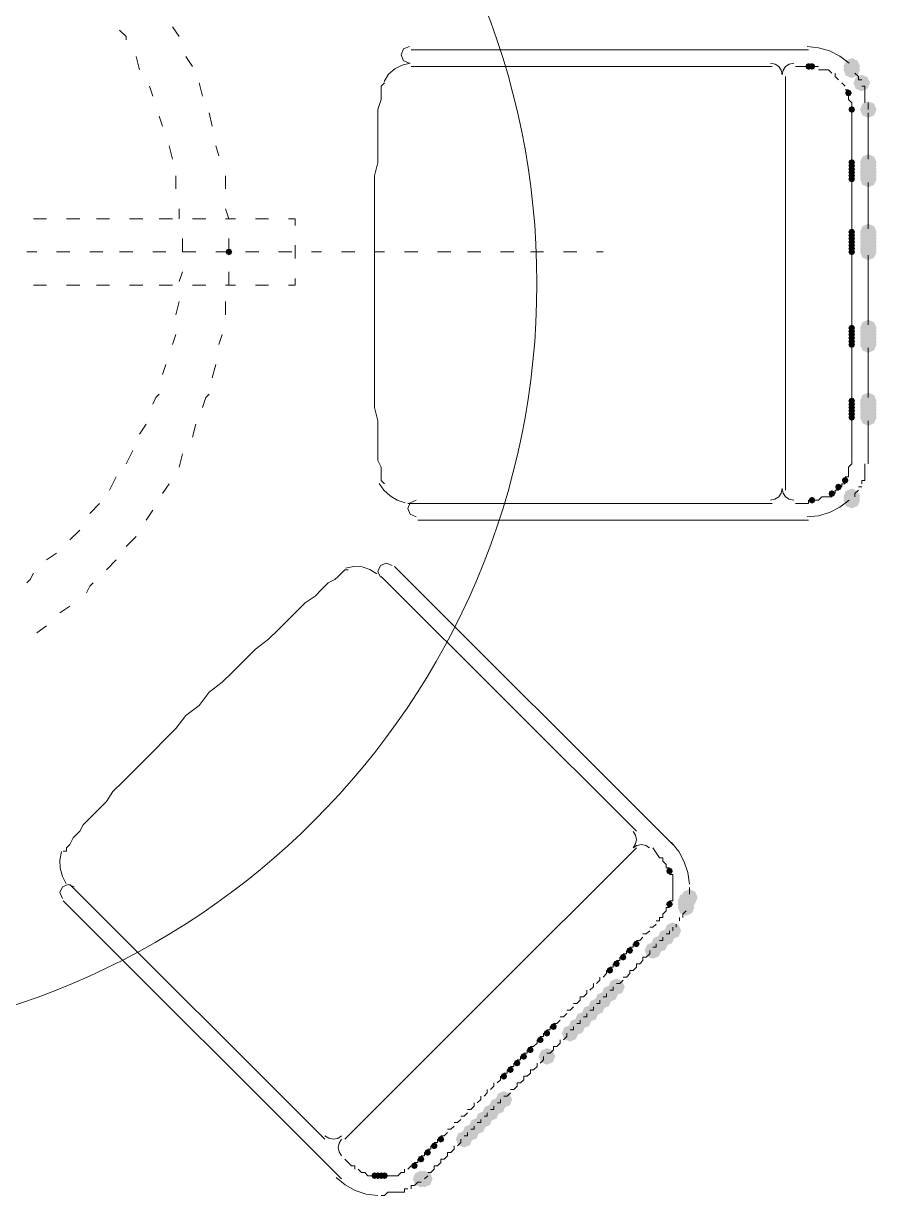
# Model space of a CAD drawing. Extents: x 185064 to 343242, y -369192 to -264966.
# Drawn here: x 196641 to 197454, y -306599 to -305481 of the extents above; entities that cross this region are included whole.
import ezdxf

# ---------------------------------------------------------------- set-up
doc = ezdxf.new("R2010")
doc.units = 0

# ---------------------------------------------------------------- blocks, each defined once
blk = doc.blocks.new('aertaser')
h = blk.add_hatch(color=3)
h.dxf.hatch_style = 2
h.paths.add_polyline_path([(194705.3, -305631.9), (194704.4, -305634.1), (194702.1, -305635), (194699.9, -305634.1), (194699, -305631.9), (194699.9, -305629.6), (194702.1, -305628.7), (194704.4, -305629.6)])
h = blk.add_hatch(color=3)
h.dxf.hatch_style = 2
h.paths.add_polyline_path([(194708.4, -305631.9), (194707.5, -305634.1), (194705.3, -305635), (194703.1, -305634.1), (194702.1, -305631.9), (194703.1, -305629.6), (194705.3, -305628.7), (194707.5, -305629.6)])
h = blk.add_hatch(color=3)
h.dxf.hatch_style = 2
h.paths.add_polyline_path([(194751.1, -305631.9), (194748.8, -305637.4), (194743.2, -305639.8), (194737.6, -305637.4), (194735.3, -305631.9), (194737.6, -305626.3), (194743.2, -305624), (194748.8, -305626.3)])
h = blk.add_hatch(color=3)
h.dxf.hatch_style = 2
h.paths.add_polyline_path([(194751.1, -305635), (194748.8, -305640.6), (194743.2, -305642.9), (194737.6, -305640.6), (194735.3, -305635), (194737.6, -305629.4), (194743.2, -305627.1), (194748.8, -305629.4)])
h = blk.add_hatch(color=3)
h.dxf.hatch_style = 2
h.paths.add_polyline_path([(194760.6, -305647.6), (194758.2, -305653.2), (194752.7, -305655.5), (194747.1, -305653.2), (194744.8, -305647.6), (194747.1, -305642.1), (194752.7, -305639.8), (194758.2, -305642.1)])
h = blk.add_hatch(color=3)
h.dxf.hatch_style = 2
h.paths.add_polyline_path([(194743.2, -305657.1), (194742.3, -305659.4), (194740, -305660.3), (194737.8, -305659.4), (194736.9, -305657.1), (194737.8, -305654.9), (194740, -305654), (194742.3, -305654.9)])
h = blk.add_hatch(color=3)
h.dxf.hatch_style = 2
h.paths.add_polyline_path([(194766.9, -305672.9), (194764.5, -305678.5), (194759, -305680.8), (194753.4, -305678.5), (194751.1, -305672.9), (194753.4, -305667.3), (194759, -305665), (194764.5, -305667.3)])
h = blk.add_hatch(color=3)
h.dxf.hatch_style = 2
h.paths.add_polyline_path([(194746.3, -305672.9), (194745.4, -305675.1), (194743.2, -305676.1), (194741, -305675.1), (194740, -305672.9), (194741, -305670.7), (194743.2, -305669.8), (194745.4, -305670.7)])
h = blk.add_hatch(color=3)
h.dxf.hatch_style = 2
h.paths.add_polyline_path([(194746.3, -305723.4), (194745.4, -305725.7), (194743.2, -305726.6), (194741, -305725.7), (194740, -305723.4), (194741, -305721.2), (194743.2, -305720.3), (194745.4, -305721.2)])
h = blk.add_hatch(color=3)
h.dxf.hatch_style = 2
h.paths.add_polyline_path([(194766.9, -305723.4), (194764.5, -305729), (194759, -305731.3), (194753.4, -305729), (194751.1, -305723.4), (194753.4, -305717.9), (194759, -305715.5), (194764.5, -305717.9)])
h = blk.add_hatch(color=3)
h.dxf.hatch_style = 2
h.paths.add_polyline_path([(194766.9, -305726.6), (194764.5, -305732.2), (194759, -305734.5), (194753.4, -305732.2), (194751.1, -305726.6), (194753.4, -305721), (194759, -305718.7), (194764.5, -305721)])
h = blk.add_hatch(color=3)
h.dxf.hatch_style = 2
h.paths.add_polyline_path([(194766.9, -305729.8), (194764.5, -305735.3), (194759, -305737.6), (194753.4, -305735.3), (194751.1, -305729.8), (194753.4, -305724.2), (194759, -305721.9), (194764.5, -305724.2)])
h = blk.add_hatch(color=3)
h.dxf.hatch_style = 2
h.paths.add_polyline_path([(194746.3, -305726.6), (194745.4, -305728.8), (194743.2, -305729.8), (194741, -305728.8), (194740, -305726.6), (194741, -305724.4), (194743.2, -305723.4), (194745.4, -305724.4)])
h = blk.add_hatch(color=3)
h.dxf.hatch_style = 2
h.paths.add_polyline_path([(194746.3, -305729.8), (194745.4, -305732), (194743.2, -305732.9), (194741, -305732), (194740, -305729.8), (194741, -305727.5), (194743.2, -305726.6), (194745.4, -305727.5)])
h = blk.add_hatch(color=3)
h.dxf.hatch_style = 2
h.paths.add_polyline_path([(194746.3, -305732.9), (194745.4, -305735.1), (194743.2, -305736.1), (194741, -305735.1), (194740, -305732.9), (194741, -305730.7), (194743.2, -305729.8), (194745.4, -305730.7)])
h = blk.add_hatch(color=3)
h.dxf.hatch_style = 2
h.paths.add_polyline_path([(194746.3, -305736.1), (194745.4, -305738.3), (194743.2, -305739.2), (194741, -305738.3), (194740, -305736.1), (194741, -305733.8), (194743.2, -305732.9), (194745.4, -305733.8)])
h = blk.add_hatch(color=3)
h.dxf.hatch_style = 2
h.paths.add_polyline_path([(194766.9, -305732.9), (194764.5, -305738.5), (194759, -305740.8), (194753.4, -305738.5), (194751.1, -305732.9), (194753.4, -305727.3), (194759, -305725), (194764.5, -305727.3)])
h = blk.add_hatch(color=3)
h.dxf.hatch_style = 2
h.paths.add_polyline_path([(194766.9, -305736.1), (194764.5, -305741.6), (194759, -305744), (194753.4, -305741.6), (194751.1, -305736.1), (194753.4, -305730.5), (194759, -305728.2), (194764.5, -305730.5)])
h = blk.add_hatch(color=3)
h.dxf.hatch_style = 2
h.paths.add_polyline_path([(194766.9, -305739.2), (194764.5, -305744.8), (194759, -305747.1), (194753.4, -305744.8), (194751.1, -305739.2), (194753.4, -305733.7), (194759, -305731.3), (194764.5, -305733.7)])
h = blk.add_hatch(color=3)
h.dxf.hatch_style = 2
h.paths.add_polyline_path([(194746.3, -305739.2), (194745.4, -305741.5), (194743.2, -305742.4), (194741, -305741.5), (194740, -305739.2), (194741, -305737), (194743.2, -305736.1), (194745.4, -305737)])
h = blk.add_hatch(color=3)
h.dxf.hatch_style = 2
h.paths.add_polyline_path([(194746.3, -305789.8), (194745.4, -305792), (194743.2, -305792.9), (194741, -305792), (194740, -305789.8), (194741, -305787.5), (194743.2, -305786.6), (194745.4, -305787.5)])
h = blk.add_hatch(color=3)
h.dxf.hatch_style = 2
h.paths.add_polyline_path([(194766.9, -305789.8), (194764.5, -305795.3), (194759, -305797.6), (194753.4, -305795.3), (194751.1, -305789.8), (194753.4, -305784.2), (194759, -305781.9), (194764.5, -305784.2)])
h = blk.add_hatch(color=3)
h.dxf.hatch_style = 2
h.paths.add_polyline_path([(194766.9, -305792.9), (194764.5, -305798.5), (194759, -305800.8), (194753.4, -305798.5), (194751.1, -305792.9), (194753.4, -305787.3), (194759, -305785), (194764.5, -305787.3)])
h = blk.add_hatch(color=3)
h.dxf.hatch_style = 2
h.paths.add_polyline_path([(194766.9, -305796.1), (194764.5, -305801.6), (194759, -305804), (194753.4, -305801.6), (194751.1, -305796.1), (194753.4, -305790.5), (194759, -305788.2), (194764.5, -305790.5)])
h = blk.add_hatch(color=3)
h.dxf.hatch_style = 2
h.paths.add_polyline_path([(194746.3, -305792.9), (194745.4, -305795.1), (194743.2, -305796.1), (194741, -305795.1), (194740, -305792.9), (194741, -305790.7), (194743.2, -305789.8), (194745.4, -305790.7)])
h = blk.add_hatch(color=3)
h.dxf.hatch_style = 2
h.paths.add_polyline_path([(194746.3, -305796.1), (194745.4, -305798.3), (194743.2, -305799.2), (194741, -305798.3), (194740, -305796.1), (194741, -305793.8), (194743.2, -305792.9), (194745.4, -305793.8)])
h = blk.add_hatch(color=3)
h.dxf.hatch_style = 2
h.paths.add_polyline_path([(194746.3, -305799.2), (194745.4, -305801.5), (194743.2, -305802.4), (194741, -305801.5), (194740, -305799.2), (194741, -305797), (194743.2, -305796.1), (194745.4, -305797)])
h = blk.add_hatch(color=3)
h.dxf.hatch_style = 2
h.paths.add_polyline_path([(194746.3, -305802.4), (194745.4, -305804.6), (194743.2, -305805.5), (194741, -305804.6), (194740, -305802.4), (194741, -305800.2), (194743.2, -305799.2), (194745.4, -305800.2)])
h = blk.add_hatch(color=3)
h.dxf.hatch_style = 2
h.paths.add_polyline_path([(194766.9, -305799.2), (194764.5, -305804.8), (194759, -305807.1), (194753.4, -305804.8), (194751.1, -305799.2), (194753.4, -305793.7), (194759, -305791.3), (194764.5, -305793.7)])
h = blk.add_hatch(color=3)
h.dxf.hatch_style = 2
h.paths.add_polyline_path([(194766.9, -305802.4), (194764.5, -305808), (194759, -305810.3), (194753.4, -305808), (194751.1, -305802.4), (194753.4, -305796.8), (194759, -305794.5), (194764.5, -305796.8)])
h = blk.add_hatch(color=3)
h.dxf.hatch_style = 2
h.paths.add_polyline_path([(194766.9, -305805.5), (194764.5, -305811.1), (194759, -305813.4), (194753.4, -305811.1), (194751.1, -305805.5), (194753.4, -305800), (194759, -305797.6), (194764.5, -305800)])
h = blk.add_hatch(color=3)
h.dxf.hatch_style = 2
h.paths.add_polyline_path([(194152.7, -305808.7), (194151.7, -305810.9), (194149.5, -305811.9), (194147.3, -305810.9), (194146.3, -305808.7), (194147.3, -305806.5), (194149.5, -305805.5), (194151.7, -305806.5)])
h = blk.add_hatch(color=3)
h.dxf.hatch_style = 2
h.paths.add_polyline_path([(194152.7, -305808.7), (194151.7, -305810.9), (194149.5, -305811.9), (194147.3, -305810.9), (194146.3, -305808.7), (194147.3, -305806.5), (194149.5, -305805.5), (194151.7, -305806.5)])
h = blk.add_hatch(color=3)
h.dxf.hatch_style = 2
h.paths.add_polyline_path([(194746.3, -305805.5), (194745.4, -305807.8), (194743.2, -305808.7), (194741, -305807.8), (194740, -305805.5), (194741, -305803.3), (194743.2, -305802.4), (194745.4, -305803.3)])
h = blk.add_hatch(color=3)
h.dxf.hatch_style = 2
h.paths.add_polyline_path([(194746.3, -305808.7), (194745.4, -305810.9), (194743.2, -305811.9), (194741, -305810.9), (194740, -305808.7), (194741, -305806.5), (194743.2, -305805.5), (194745.4, -305806.5)])
h = blk.add_hatch(color=3)
h.dxf.hatch_style = 2
h.paths.add_polyline_path([(194766.9, -305808.7), (194764.5, -305814.3), (194759, -305816.6), (194753.4, -305814.3), (194751.1, -305808.7), (194753.4, -305803.1), (194759, -305800.8), (194764.5, -305803.1)])
h = blk.add_hatch(color=3)
h.dxf.hatch_style = 2
h.paths.add_polyline_path([(194746.3, -305881.3), (194745.4, -305883.6), (194743.2, -305884.5), (194741, -305883.6), (194740, -305881.3), (194741, -305879.1), (194743.2, -305878.2), (194745.4, -305879.1)])
h = blk.add_hatch(color=3)
h.dxf.hatch_style = 2
h.paths.add_polyline_path([(194766.9, -305881.3), (194764.5, -305886.9), (194759, -305889.2), (194753.4, -305886.9), (194751.1, -305881.3), (194753.4, -305875.8), (194759, -305873.4), (194764.5, -305875.8)])
h = blk.add_hatch(color=3)
h.dxf.hatch_style = 2
h.paths.add_polyline_path([(194766.9, -305884.5), (194764.5, -305890.1), (194759, -305892.4), (194753.4, -305890.1), (194751.1, -305884.5), (194753.4, -305878.9), (194759, -305876.6), (194764.5, -305878.9)])
h = blk.add_hatch(color=3)
h.dxf.hatch_style = 2
h.paths.add_polyline_path([(194746.3, -305884.5), (194745.4, -305886.7), (194743.2, -305887.6), (194741, -305886.7), (194740, -305884.5), (194741, -305882.3), (194743.2, -305881.3), (194745.4, -305882.3)])
h = blk.add_hatch(color=3)
h.dxf.hatch_style = 2
h.paths.add_polyline_path([(194746.3, -305887.6), (194745.4, -305889.9), (194743.2, -305890.8), (194741, -305889.9), (194740, -305887.6), (194741, -305885.4), (194743.2, -305884.5), (194745.4, -305885.4)])
h = blk.add_hatch(color=3)
h.dxf.hatch_style = 2
h.paths.add_polyline_path([(194746.3, -305890.8), (194745.4, -305893), (194743.2, -305894), (194741, -305893), (194740, -305890.8), (194741, -305888.6), (194743.2, -305887.6), (194745.4, -305888.6)])
h = blk.add_hatch(color=3)
h.dxf.hatch_style = 2
h.paths.add_polyline_path([(194766.9, -305887.6), (194764.5, -305893.2), (194759, -305895.5), (194753.4, -305893.2), (194751.1, -305887.6), (194753.4, -305882.1), (194759, -305879.8), (194764.5, -305882.1)])
h = blk.add_hatch(color=3)
h.dxf.hatch_style = 2
h.paths.add_polyline_path([(194766.9, -305890.8), (194764.5, -305896.4), (194759, -305898.7), (194753.4, -305896.4), (194751.1, -305890.8), (194753.4, -305885.2), (194759, -305882.9), (194764.5, -305885.2)])
h = blk.add_hatch(color=3)
h.dxf.hatch_style = 2
h.paths.add_polyline_path([(194766.9, -305894), (194764.5, -305899.5), (194759, -305901.9), (194753.4, -305899.5), (194751.1, -305894), (194753.4, -305888.4), (194759, -305886.1), (194764.5, -305888.4)])
h = blk.add_hatch(color=3)
h.dxf.hatch_style = 2
h.paths.add_polyline_path([(194766.9, -305897.1), (194764.5, -305902.7), (194759, -305905), (194753.4, -305902.7), (194751.1, -305897.1), (194753.4, -305891.5), (194759, -305889.2), (194764.5, -305891.5)])
h = blk.add_hatch(color=3)
h.dxf.hatch_style = 2
h.paths.add_polyline_path([(194746.3, -305894), (194745.4, -305896.2), (194743.2, -305897.1), (194741, -305896.2), (194740, -305894), (194741, -305891.7), (194743.2, -305890.8), (194745.4, -305891.7)])
h = blk.add_hatch(color=3)
h.dxf.hatch_style = 2
h.paths.add_polyline_path([(194746.3, -305897.1), (194745.4, -305899.4), (194743.2, -305900.3), (194741, -305899.4), (194740, -305897.1), (194741, -305894.9), (194743.2, -305894), (194745.4, -305894.9)])
h = blk.add_hatch(color=3)
h.dxf.hatch_style = 2
h.paths.add_polyline_path([(194766.9, -305950.8), (194764.5, -305956.4), (194759, -305958.7), (194753.4, -305956.4), (194751.1, -305950.8), (194753.4, -305945.2), (194759, -305942.9), (194764.5, -305945.2)])
h = blk.add_hatch(color=3)
h.dxf.hatch_style = 2
h.paths.add_polyline_path([(194746.3, -305950.8), (194745.4, -305953), (194743.2, -305954), (194741, -305953), (194740, -305950.8), (194741, -305948.6), (194743.2, -305947.6), (194745.4, -305948.6)])
h = blk.add_hatch(color=3)
h.dxf.hatch_style = 2
h.paths.add_polyline_path([(194746.3, -305954), (194745.4, -305956.2), (194743.2, -305957.1), (194741, -305956.2), (194740, -305954), (194741, -305951.7), (194743.2, -305950.8), (194745.4, -305951.7)])
h = blk.add_hatch(color=3)
h.dxf.hatch_style = 2
h.paths.add_polyline_path([(194746.3, -305957.1), (194745.4, -305959.4), (194743.2, -305960.3), (194741, -305959.4), (194740, -305957.1), (194741, -305954.9), (194743.2, -305954), (194745.4, -305954.9)])
h = blk.add_hatch(color=3)
h.dxf.hatch_style = 2
h.paths.add_polyline_path([(194766.9, -305954), (194764.5, -305959.5), (194759, -305961.9), (194753.4, -305959.5), (194751.1, -305954), (194753.4, -305948.4), (194759, -305946.1), (194764.5, -305948.4)])
h = blk.add_hatch(color=3)
h.dxf.hatch_style = 2
h.paths.add_polyline_path([(194766.9, -305957.1), (194764.5, -305962.7), (194759, -305965), (194753.4, -305962.7), (194751.1, -305957.1), (194753.4, -305951.5), (194759, -305949.2), (194764.5, -305951.5)])
h = blk.add_hatch(color=3)
h.dxf.hatch_style = 2
h.paths.add_polyline_path([(194766.9, -305960.3), (194764.5, -305965.9), (194759, -305968.2), (194753.4, -305965.9), (194751.1, -305960.3), (194753.4, -305954.7), (194759, -305952.4), (194764.5, -305954.7)])
h = blk.add_hatch(color=3)
h.dxf.hatch_style = 2
h.paths.add_polyline_path([(194766.9, -305963.4), (194764.5, -305969), (194759, -305971.3), (194753.4, -305969), (194751.1, -305963.4), (194753.4, -305957.9), (194759, -305955.5), (194764.5, -305957.9)])
h = blk.add_hatch(color=3)
h.dxf.hatch_style = 2
h.paths.add_polyline_path([(194746.3, -305960.3), (194745.4, -305962.5), (194743.2, -305963.4), (194741, -305962.5), (194740, -305960.3), (194741, -305958.1), (194743.2, -305957.1), (194745.4, -305958.1)])
h = blk.add_hatch(color=3)
h.dxf.hatch_style = 2
h.paths.add_polyline_path([(194746.3, -305963.4), (194745.4, -305965.7), (194743.2, -305966.6), (194741, -305965.7), (194740, -305963.4), (194741, -305961.2), (194743.2, -305960.3), (194745.4, -305961.2)])
h = blk.add_hatch(color=3)
h.dxf.hatch_style = 2
h.paths.add_polyline_path([(194746.3, -305966.6), (194745.4, -305968.8), (194743.2, -305969.8), (194741, -305968.8), (194740, -305966.6), (194741, -305964.4), (194743.2, -305963.4), (194745.4, -305964.4)])
h = blk.add_hatch(color=3)
h.dxf.hatch_style = 2
h.paths.add_polyline_path([(194766.9, -305966.6), (194764.5, -305972.2), (194759, -305974.5), (194753.4, -305972.2), (194751.1, -305966.6), (194753.4, -305961), (194759, -305958.7), (194764.5, -305961)])
h = blk.add_hatch(color=3)
h.dxf.hatch_style = 2
h.paths.add_polyline_path([(194740, -306026.6), (194739.1, -306028.8), (194736.9, -306029.8), (194734.6, -306028.8), (194733.7, -306026.6), (194734.6, -306024.4), (194736.9, -306023.4), (194739.1, -306024.4)])
h = blk.add_hatch(color=3)
h.dxf.hatch_style = 2
h.paths.add_polyline_path([(194733.7, -306032.9), (194732.8, -306035.1), (194730.6, -306036.1), (194728.3, -306035.1), (194727.4, -306032.9), (194728.3, -306030.7), (194730.6, -306029.8), (194732.8, -306030.7)])
h = blk.add_hatch(color=3)
h.dxf.hatch_style = 2
h.paths.add_polyline_path([(194751.1, -306042.4), (194748.8, -306048), (194743.2, -306050.3), (194737.6, -306048), (194735.3, -306042.4), (194737.6, -306036.8), (194743.2, -306034.5), (194748.8, -306036.8)])
h = blk.add_hatch(color=3)
h.dxf.hatch_style = 2
h.paths.add_polyline_path([(194708.4, -306045.5), (194707.5, -306047.8), (194705.3, -306048.7), (194703.1, -306047.8), (194702.1, -306045.5), (194703.1, -306043.3), (194705.3, -306042.4), (194707.5, -306043.3)])
h = blk.add_hatch(color=3)
h.dxf.hatch_style = 2
h.paths.add_polyline_path([(194727.4, -306039.2), (194726.5, -306041.5), (194724.2, -306042.4), (194722, -306041.5), (194721.1, -306039.2), (194722, -306037), (194724.2, -306036.1), (194726.5, -306037)])
h = blk.add_hatch(color=3)
h.dxf.hatch_style = 2
h.paths.add_polyline_path([(194751.1, -306045.5), (194748.8, -306051.1), (194743.2, -306053.4), (194737.6, -306051.1), (194735.3, -306045.5), (194737.6, -306040), (194743.2, -306037.6), (194748.8, -306040)])
h = blk.add_hatch(color=3)
h.dxf.hatch_style = 2
h.paths.add_polyline_path([(194572.7, -306399.2), (194571.7, -306401.5), (194569.5, -306402.4), (194567.3, -306401.5), (194566.3, -306399.2), (194567.3, -306397), (194569.5, -306396.1), (194571.7, -306397)])
h = blk.add_hatch(color=3)
h.dxf.hatch_style = 2
h.paths.add_polyline_path([(194593.2, -306427.6), (194590.9, -306433.2), (194585.3, -306435.5), (194579.7, -306433.2), (194577.4, -306427.6), (194579.7, -306422.1), (194585.3, -306419.8), (194590.9, -306422.1)])
h = blk.add_hatch(color=3)
h.dxf.hatch_style = 2
h.paths.add_polyline_path([(194593.2, -306430.8), (194590.9, -306436.4), (194585.3, -306438.7), (194579.7, -306436.4), (194577.4, -306430.8), (194579.7, -306425.2), (194585.3, -306422.9), (194590.9, -306425.2)])
h = blk.add_hatch(color=3)
h.dxf.hatch_style = 2
h.paths.add_polyline_path([(194593.2, -306434), (194590.9, -306439.5), (194585.3, -306441.9), (194579.7, -306439.5), (194577.4, -306434), (194579.7, -306428.4), (194585.3, -306426.1), (194590.9, -306428.4)])
h = blk.add_hatch(color=3)
h.dxf.hatch_style = 2
h.paths.add_polyline_path([(194596.3, -306424.5), (194594, -306430.1), (194588.4, -306432.4), (194582.9, -306430.1), (194580.6, -306424.5), (194582.9, -306418.9), (194588.4, -306416.6), (194594, -306418.9)])
h = blk.add_hatch(color=3)
h.dxf.hatch_style = 2
h.paths.add_polyline_path([(194572.7, -306430.8), (194571.7, -306433), (194569.5, -306434), (194567.3, -306433), (194566.3, -306430.8), (194567.3, -306428.6), (194569.5, -306427.6), (194571.7, -306428.6)])
h = blk.add_hatch(color=3)
h.dxf.hatch_style = 2
h.paths.add_polyline_path([(194580.6, -306456.1), (194578.2, -306461.6), (194572.7, -306464), (194567.1, -306461.6), (194564.8, -306456.1), (194567.1, -306450.5), (194572.7, -306448.2), (194578.2, -306450.5)])
h = blk.add_hatch(color=3)
h.dxf.hatch_style = 2
h.paths.add_polyline_path([(194574.2, -306462.4), (194571.9, -306468), (194566.3, -306470.3), (194560.8, -306468), (194558.4, -306462.4), (194560.8, -306456.8), (194566.3, -306454.5), (194571.9, -306456.8)])
h = blk.add_hatch(color=3)
h.dxf.hatch_style = 2
h.paths.add_polyline_path([(194541.1, -306468.7), (194540.1, -306470.9), (194537.9, -306471.9), (194535.7, -306470.9), (194534.8, -306468.7), (194535.7, -306466.5), (194537.9, -306465.5), (194540.1, -306466.5)])
h = blk.add_hatch(color=3)
h.dxf.hatch_style = 2
h.paths.add_polyline_path([(194561.6, -306475), (194559.3, -306480.6), (194553.7, -306482.9), (194548.1, -306480.6), (194545.8, -306475), (194548.1, -306469.4), (194553.7, -306467.1), (194559.3, -306469.4)])
h = blk.add_hatch(color=3)
h.dxf.hatch_style = 2
h.paths.add_polyline_path([(194567.9, -306468.7), (194565.6, -306474.3), (194560, -306476.6), (194554.4, -306474.3), (194552.1, -306468.7), (194554.4, -306463.1), (194560, -306460.8), (194565.6, -306463.1)])
h = blk.add_hatch(color=3)
h.dxf.hatch_style = 2
h.paths.add_polyline_path([(194528.4, -306481.3), (194527.5, -306483.6), (194525.3, -306484.5), (194523.1, -306483.6), (194522.1, -306481.3), (194523.1, -306479.1), (194525.3, -306478.2), (194527.5, -306479.1)])
h = blk.add_hatch(color=3)
h.dxf.hatch_style = 2
h.paths.add_polyline_path([(194534.8, -306475), (194533.8, -306477.2), (194531.6, -306478.2), (194529.4, -306477.2), (194528.4, -306475), (194529.4, -306472.8), (194531.6, -306471.9), (194533.8, -306472.8)])
h = blk.add_hatch(color=3)
h.dxf.hatch_style = 2
h.paths.add_polyline_path([(194515.8, -306494), (194514.9, -306496.2), (194512.7, -306497.1), (194510.4, -306496.2), (194509.5, -306494), (194510.4, -306491.7), (194512.7, -306490.8), (194514.9, -306491.7)])
h = blk.add_hatch(color=3)
h.dxf.hatch_style = 2
h.paths.add_polyline_path([(194522.1, -306487.6), (194521.2, -306489.9), (194519, -306490.8), (194516.7, -306489.9), (194515.8, -306487.6), (194516.7, -306485.4), (194519, -306484.5), (194521.2, -306485.4)])
h = blk.add_hatch(color=3)
h.dxf.hatch_style = 2
h.paths.add_polyline_path([(194526.9, -306509.8), (194524.5, -306515.3), (194519, -306517.6), (194513.4, -306515.3), (194511.1, -306509.8), (194513.4, -306504.2), (194519, -306501.9), (194524.5, -306504.2)])
h = blk.add_hatch(color=3)
h.dxf.hatch_style = 2
h.paths.add_polyline_path([(194514.2, -306522.4), (194511.9, -306528), (194506.3, -306530.3), (194500.8, -306528), (194498.4, -306522.4), (194500.8, -306516.8), (194506.3, -306514.5), (194511.9, -306516.8)])
h = blk.add_hatch(color=3)
h.dxf.hatch_style = 2
h.paths.add_polyline_path([(194520.6, -306516.1), (194518.2, -306521.6), (194512.7, -306524), (194507.1, -306521.6), (194504.8, -306516.1), (194507.1, -306510.5), (194512.7, -306508.2), (194518.2, -306510.5)])
h = blk.add_hatch(color=3)
h.dxf.hatch_style = 2
h.paths.add_polyline_path([(194507.9, -306528.7), (194505.6, -306534.3), (194500, -306536.6), (194494.4, -306534.3), (194492.1, -306528.7), (194494.4, -306523.1), (194500, -306520.8), (194505.6, -306523.1)])
h = blk.add_hatch(color=3)
h.dxf.hatch_style = 2
h.paths.add_polyline_path([(194495.3, -306541.3), (194493, -306546.9), (194487.4, -306549.2), (194481.8, -306546.9), (194479.5, -306541.3), (194481.8, -306535.8), (194487.4, -306533.4), (194493, -306535.8)])
h = blk.add_hatch(color=3)
h.dxf.hatch_style = 2
h.paths.add_polyline_path([(194501.6, -306535), (194499.3, -306540.6), (194493.7, -306542.9), (194488.1, -306540.6), (194485.8, -306535), (194488.1, -306529.4), (194493.7, -306527.1), (194499.3, -306529.4)])
h = blk.add_hatch(color=3)
h.dxf.hatch_style = 2
h.paths.add_polyline_path([(194462.1, -306547.6), (194461.2, -306549.9), (194459, -306550.8), (194456.7, -306549.9), (194455.8, -306547.6), (194456.7, -306545.4), (194459, -306544.5), (194461.2, -306545.4)])
h = blk.add_hatch(color=3)
h.dxf.hatch_style = 2
h.paths.add_polyline_path([(194482.7, -306554), (194480.3, -306559.5), (194474.8, -306561.9), (194469.2, -306559.5), (194466.9, -306554), (194469.2, -306548.4), (194474.8, -306546.1), (194480.3, -306548.4)])
h = blk.add_hatch(color=3)
h.dxf.hatch_style = 2
h.paths.add_polyline_path([(194489, -306547.6), (194486.7, -306553.2), (194481.1, -306555.5), (194475.5, -306553.2), (194473.2, -306547.6), (194475.5, -306542.1), (194481.1, -306539.8), (194486.7, -306542.1)])
h = blk.add_hatch(color=3)
h.dxf.hatch_style = 2
h.paths.add_polyline_path([(194449.5, -306560.3), (194448.6, -306562.5), (194446.3, -306563.4), (194444.1, -306562.5), (194443.2, -306560.3), (194444.1, -306558.1), (194446.3, -306557.1), (194448.6, -306558.1)])
h = blk.add_hatch(color=3)
h.dxf.hatch_style = 2
h.paths.add_polyline_path([(194455.8, -306554), (194454.9, -306556.2), (194452.7, -306557.1), (194450.4, -306556.2), (194449.5, -306554), (194450.4, -306551.7), (194452.7, -306550.8), (194454.9, -306551.7)])
h = blk.add_hatch(color=3)
h.dxf.hatch_style = 2
h.paths.add_polyline_path([(194440, -306569.8), (194439.1, -306572), (194436.9, -306572.9), (194434.6, -306572), (194433.7, -306569.8), (194434.6, -306567.5), (194436.9, -306566.6), (194439.1, -306567.5)])
h = blk.add_hatch(color=3)
h.dxf.hatch_style = 2
h.paths.add_polyline_path([(194460.6, -306576.1), (194458.2, -306581.6), (194452.7, -306584), (194447.1, -306581.6), (194444.8, -306576.1), (194447.1, -306570.5), (194452.7, -306568.2), (194458.2, -306570.5)])
h = blk.add_hatch(color=3)
h.dxf.hatch_style = 2
h.paths.add_polyline_path([(194427.4, -306582.4), (194426.5, -306584.6), (194424.2, -306585.5), (194422, -306584.6), (194421.1, -306582.4), (194422, -306580.2), (194424.2, -306579.2), (194426.5, -306580.2)])
h = blk.add_hatch(color=3)
h.dxf.hatch_style = 2
h.paths.add_polyline_path([(194433.7, -306576.1), (194432.8, -306578.3), (194430.6, -306579.2), (194428.3, -306578.3), (194427.4, -306576.1), (194428.3, -306573.8), (194430.6, -306572.9), (194432.8, -306573.8)])
h = blk.add_hatch(color=3)
h.dxf.hatch_style = 2
h.paths.add_polyline_path([(194414.8, -306595), (194413.8, -306597.2), (194411.6, -306598.2), (194409.4, -306597.2), (194408.4, -306595), (194409.4, -306592.8), (194411.6, -306591.9), (194413.8, -306592.8)])
h = blk.add_hatch(color=3)
h.dxf.hatch_style = 2
h.paths.add_polyline_path([(194421.1, -306588.7), (194420.1, -306590.9), (194417.9, -306591.9), (194415.7, -306590.9), (194414.8, -306588.7), (194415.7, -306586.5), (194417.9, -306585.5), (194420.1, -306586.5)])
h = blk.add_hatch(color=3)
h.dxf.hatch_style = 2
h.paths.add_polyline_path([(194413.2, -306623.4), (194410.9, -306629), (194405.3, -306631.3), (194399.7, -306629), (194397.4, -306623.4), (194399.7, -306617.9), (194405.3, -306615.5), (194410.9, -306617.9)])
h = blk.add_hatch(color=3)
h.dxf.hatch_style = 2
h.paths.add_polyline_path([(194419.5, -306617.1), (194417.2, -306622.7), (194411.6, -306625), (194406, -306622.7), (194403.7, -306617.1), (194406, -306611.5), (194411.6, -306609.2), (194417.2, -306611.5)])
h = blk.add_hatch(color=3)
h.dxf.hatch_style = 2
h.paths.add_polyline_path([(194406.9, -306629.8), (194404.5, -306635.3), (194399, -306637.6), (194393.4, -306635.3), (194391.1, -306629.8), (194393.4, -306624.2), (194399, -306621.9), (194404.5, -306624.2)])
h = blk.add_hatch(color=3)
h.dxf.hatch_style = 2
h.paths.add_polyline_path([(194394.2, -306642.4), (194391.9, -306648), (194386.3, -306650.3), (194380.8, -306648), (194378.4, -306642.4), (194380.8, -306636.8), (194386.3, -306634.5), (194391.9, -306636.8)])
h = blk.add_hatch(color=3)
h.dxf.hatch_style = 2
h.paths.add_polyline_path([(194400.6, -306636.1), (194398.2, -306641.6), (194392.7, -306644), (194387.1, -306641.6), (194384.8, -306636.1), (194387.1, -306630.5), (194392.7, -306628.2), (194398.2, -306630.5)])
h = blk.add_hatch(color=3)
h.dxf.hatch_style = 2
h.paths.add_polyline_path([(194381.6, -306655), (194379.3, -306660.6), (194373.7, -306662.9), (194368.1, -306660.6), (194365.8, -306655), (194368.1, -306649.4), (194373.7, -306647.1), (194379.3, -306649.4)])
h = blk.add_hatch(color=3)
h.dxf.hatch_style = 2
h.paths.add_polyline_path([(194387.9, -306648.7), (194385.6, -306654.3), (194380, -306656.6), (194374.4, -306654.3), (194372.1, -306648.7), (194374.4, -306643.1), (194380, -306640.8), (194385.6, -306643.1)])
h = blk.add_hatch(color=3)
h.dxf.hatch_style = 2
h.paths.add_polyline_path([(194348.4, -306661.3), (194347.5, -306663.6), (194345.3, -306664.5), (194343.1, -306663.6), (194342.1, -306661.3), (194343.1, -306659.1), (194345.3, -306658.2), (194347.5, -306659.1)])
h = blk.add_hatch(color=3)
h.dxf.hatch_style = 2
h.paths.add_polyline_path([(194354.8, -306655), (194353.8, -306657.2), (194351.6, -306658.2), (194349.4, -306657.2), (194348.4, -306655), (194349.4, -306652.8), (194351.6, -306651.9), (194353.8, -306652.8)])
h = blk.add_hatch(color=3)
h.dxf.hatch_style = 2
h.paths.add_polyline_path([(194335.8, -306674), (194334.9, -306676.2), (194332.7, -306677.1), (194330.4, -306676.2), (194329.5, -306674), (194330.4, -306671.7), (194332.7, -306670.8), (194334.9, -306671.7)])
h = blk.add_hatch(color=3)
h.dxf.hatch_style = 2
h.paths.add_polyline_path([(194342.1, -306667.6), (194341.2, -306669.9), (194339, -306670.8), (194336.7, -306669.9), (194335.8, -306667.6), (194336.7, -306665.4), (194339, -306664.5), (194341.2, -306665.4)])
h = blk.add_hatch(color=3)
h.dxf.hatch_style = 2
h.paths.add_polyline_path([(194329.5, -306680.3), (194328.6, -306682.5), (194326.3, -306683.4), (194324.1, -306682.5), (194323.2, -306680.3), (194324.1, -306678.1), (194326.3, -306677.1), (194328.6, -306678.1)])
h = blk.add_hatch(color=3)
h.dxf.hatch_style = 2
h.paths.add_polyline_path([(194291.6, -306689.8), (194290.7, -306692), (194288.4, -306692.9), (194286.2, -306692), (194285.3, -306689.8), (194286.2, -306687.5), (194288.4, -306686.6), (194290.7, -306687.5)])
h = blk.add_hatch(color=3)
h.dxf.hatch_style = 2
h.paths.add_polyline_path([(194294.8, -306689.8), (194293.8, -306692), (194291.6, -306692.9), (194289.4, -306692), (194288.4, -306689.8), (194289.4, -306687.5), (194291.6, -306686.6), (194293.8, -306687.5)])
h = blk.add_hatch(color=3)
h.dxf.hatch_style = 2
h.paths.add_polyline_path([(194297.9, -306689.8), (194297, -306692), (194294.8, -306692.9), (194292.5, -306692), (194291.6, -306689.8), (194292.5, -306687.5), (194294.8, -306686.6), (194297, -306687.5)])
h = blk.add_hatch(color=3)
h.dxf.hatch_style = 2
h.paths.add_polyline_path([(194301.1, -306689.8), (194300.1, -306692), (194297.9, -306692.9), (194295.7, -306692), (194294.8, -306689.8), (194295.7, -306687.5), (194297.9, -306686.6), (194300.1, -306687.5)])
h = blk.add_hatch(color=3)
h.dxf.hatch_style = 2
h.paths.add_polyline_path([(194340.6, -306692.9), (194338.2, -306698.5), (194332.7, -306700.8), (194327.1, -306698.5), (194324.8, -306692.9), (194327.1, -306687.3), (194332.7, -306685), (194338.2, -306687.3)])
h = blk.add_hatch(color=3)
h.dxf.hatch_style = 2
h.paths.add_polyline_path([(194343.7, -306692.9), (194341.4, -306698.5), (194335.8, -306700.8), (194330.2, -306698.5), (194327.9, -306692.9), (194330.2, -306687.3), (194335.8, -306685), (194341.4, -306687.3)])
at = {"color": 3, "lineweight": 0}
for points in [[(194051.6, -305606.6), (194051.6, -305603.4), (194045.3, -305597.1)], [(194102.1, -305603.4), (194095.8, -305594)], [(194321.6, -305612.9), (194316, -305615.2), (194313.7, -305620.8), (194316, -305626.4), (194321.6, -305628.7)], [(194702.1, -305616.1), (194323.2, -305616.1)], [(194740.6, -305628.8), (194731.8, -305622), (194722.1, -305617), (194711.6, -305614), (194700.6, -305612.9)], [(194064.2, -305635), (194061.1, -305622.4)], [(194114.8, -305631.9), (194108.4, -305622.4)], [(194322.3, -305628.8), (194314.6, -305630.5), (194307.6, -305634.1), (194301.8, -305639.3), (194297.6, -305646.1)], [(194667.4, -305631.9), (194323.2, -305631.9)], [(194676.9, -305639.8), (194676, -305635.5), (194673.6, -305631.9), (194670.1, -305629.6), (194665.8, -305628.7)], [(194687.9, -305628.7), (194683.6, -305629.6), (194680.1, -305631.9), (194677.7, -305635.5), (194676.9, -305639.8)], [(194702.1, -305631.9), (194689.5, -305631.9)], [(194711.6, -305631.9), (194708.4, -305631.9)], [(194680, -305641.3), (194680, -305840.3)], [(194724.2, -305638.2), (194721.1, -305635), (194717.9, -305635), (194714.8, -305635), (194711.6, -305635)], [(194730.6, -305644.5), (194727.4, -305641.3), (194727.4, -305638.2)], [(194752.7, -305644.5), (194749.5, -305644.5), (194749.5, -305641.3), (194746.3, -305638.2)], [(194076.9, -305660.3), (194073.7, -305650.8)], [(194124.2, -305660.3), (194121.1, -305647.6)], [(194297.9, -305647.6), (194294.8, -305650.8), (194294.8, -305654), (194294.8, -305657.1), (194294.8, -305663.4), (194291.6, -305672.9), (194291.6, -305679.2), (194291.6, -305688.7), (194291.6, -305698.2), (194291.6, -305710.8), (194291.6, -305723.4), (194288.4, -305736.1), (194288.4, -305748.7), (194288.4, -305764.5), (194288.4, -305777.1), (194288.4, -305792.9), (194288.4, -305808.7), (194288.4, -305824.5), (194288.4, -305840.3), (194288.4, -305856.1), (194288.4, -305871.9), (194288.4, -305887.6), (194288.4, -305900.3), (194288.4, -305916.1), (194288.4, -305928.7), (194288.4, -305944.5), (194288.4, -305957.1), (194291.6, -305969.8), (194291.6, -305979.2), (194291.6, -305988.7), (194291.6, -305998.2), (194291.6, -306007.6), (194294.8, -306014), (194294.8, -306020.3), (194294.8, -306023.4), (194294.8, -306026.6), (194297.9, -306029.8)], [(194736.9, -305650.8), (194733.7, -305647.6)], [(194740, -305654), (194736.9, -305654)], [(194755.8, -305666.6), (194755.8, -305663.4), (194755.8, -305660.3), (194755.8, -305657.1), (194755.8, -305654), (194755.8, -305650.8), (194752.7, -305650.8)], [(194743.2, -305672.9), (194743.2, -305669.8), (194743.2, -305666.6), (194740, -305663.4), (194740, -305660.3)], [(194133.7, -305688.7), (194130.6, -305676.1)], [(194743.2, -305676.1), (194743.2, -305679.2), (194743.2, -305682.4), (194743.2, -305685.5), (194743.2, -305688.7), (194743.2, -305691.9), (194743.2, -305695), (194743.2, -305698.2), (194743.2, -305701.3), (194743.2, -305704.5), (194743.2, -305707.6), (194743.2, -305710.8), (194743.2, -305714), (194743.2, -305717.1), (194743.2, -305720.3)], [(194759, -305672.9), (194759, -305669.8), (194759, -305666.6)], [(194759, -305676.1), (194759, -305679.2), (194759, -305682.4), (194759, -305685.5), (194759, -305688.7), (194759, -305691.9), (194759, -305695), (194759, -305698.2), (194759, -305701.3), (194759, -305704.5), (194759, -305707.6), (194759, -305710.8), (194759, -305714), (194759, -305717.1), (194759, -305720.3)], [(194086.3, -305688.7), (194083.2, -305679.2)], [(194095.8, -305720.3), (194092.7, -305707.6)], [(194140, -305717.1), (194136.9, -305707.6)], [(194099, -305748.7), (194099, -305739.2), (194099, -305736.1)], [(194146.3, -305748.7), (194146.3, -305739.2), (194146.3, -305736.1)], [(194743.2, -305742.4), (194743.2, -305745.5), (194743.2, -305748.7), (194743.2, -305751.9), (194743.2, -305755), (194743.2, -305758.2), (194743.2, -305761.3), (194743.2, -305764.5), (194743.2, -305767.6), (194743.2, -305770.8), (194743.2, -305774), (194743.2, -305777.1), (194743.2, -305780.3), (194743.2, -305783.4), (194743.2, -305786.6)], [(194759, -305742.4), (194759, -305745.5), (194759, -305748.7), (194759, -305751.9), (194759, -305755), (194759, -305758.2), (194759, -305761.3), (194759, -305764.5), (194759, -305767.6), (194759, -305770.8), (194759, -305774), (194759, -305777.1), (194759, -305780.3), (194759, -305783.4), (194759, -305786.6)], [(193975.8, -305777.1), (193963.2, -305777.1)], [(194007.4, -305777.1), (193994.8, -305777.1)], [(194035.8, -305777.1), (194023.2, -305777.1)], [(194067.4, -305777.1), (194054.8, -305777.1)], [(194095.8, -305777.1), (194083.2, -305777.1)], [(194102.1, -305777.1), (194102.1, -305767.6)], [(194127.4, -305777.1), (194114.8, -305777.1)], [(194149.5, -305777.1), (194146.3, -305767.6)], [(194155.8, -305777.1), (194146.3, -305777.1)], [(194187.4, -305777.1), (194174.8, -305777.1)], [(194212.7, -305783.4), (194212.7, -305777.1), (194206.3, -305777.1)], [(194105.3, -305808.7), (194105.3, -305796.1)], [(194149.5, -305808.7), (194149.5, -305796.1)], [(193966.3, -305808.7), (193956.9, -305808.7)], [(193997.9, -305808.7), (193985.3, -305808.7)], [(194029.5, -305808.7), (194016.9, -305808.7)], [(194057.9, -305808.7), (194045.3, -305808.7)], [(194089.5, -305808.7), (194076.9, -305808.7)], [(194117.9, -305808.7), (194105.3, -305808.7)], [(194149.5, -305808.7), (194136.9, -305808.7)], [(194177.9, -305808.7), (194165.3, -305808.7)], [(194209.5, -305808.7), (194196.9, -305808.7)], [(194212.7, -305815), (194212.7, -305802.4)], [(194212.7, -305808.7), (194212.7, -305815)], [(194237.9, -305808.7), (194228.4, -305808.7)], [(194269.5, -305808.7), (194256.9, -305808.7)], [(194297.9, -305808.7), (194288.4, -305808.7)], [(194329.5, -305808.7), (194316.9, -305808.7)], [(194361.1, -305808.7), (194348.4, -305808.7)], [(194389.5, -305808.7), (194376.9, -305808.7)], [(194421.1, -305808.7), (194408.4, -305808.7)], [(194449.5, -305808.7), (194436.9, -305808.7)], [(194481.1, -305808.7), (194468.4, -305808.7)], [(194506.3, -305808.7), (194500, -305808.7)], [(194743.2, -305811.9), (194743.2, -305815), (194743.2, -305818.2), (194743.2, -305821.3), (194743.2, -305824.5), (194743.2, -305827.6), (194743.2, -305830.8), (194743.2, -305834), (194743.2, -305837.1), (194743.2, -305840.3)], [(194759, -305811.9), (194759, -305815), (194759, -305818.2), (194759, -305821.3), (194759, -305824.5), (194759, -305827.6), (194759, -305830.8), (194759, -305834), (194759, -305837.1), (194759, -305840.3)], [(194102.1, -305837.1), (194105.3, -305827.6)], [(194149.5, -305840.3), (194149.5, -305827.6)], [(193963.2, -305840.3), (193975.8, -305840.3)], [(193994.8, -305840.3), (194007.4, -305840.3)], [(194023.2, -305840.3), (194035.8, -305840.3)], [(194054.8, -305840.3), (194067.4, -305840.3)], [(194083.2, -305840.3), (194095.8, -305840.3)], [(194114.8, -305840.3), (194127.4, -305840.3)], [(194146.3, -305840.3), (194155.8, -305840.3)], [(194174.8, -305840.3), (194187.4, -305840.3)], [(194206.3, -305840.3), (194212.7, -305840.3)], [(194680, -306036.1), (194680, -305840.3)], [(194743.2, -305878.2), (194743.2, -305875), (194743.2, -305871.9), (194743.2, -305868.7), (194743.2, -305865.5), (194743.2, -305862.4), (194743.2, -305859.2), (194743.2, -305856.1), (194743.2, -305852.9), (194743.2, -305849.8), (194743.2, -305846.6), (194743.2, -305843.4), (194743.2, -305840.3)], [(194759, -305878.2), (194759, -305875), (194759, -305871.9), (194759, -305868.7), (194759, -305865.5), (194759, -305862.4), (194759, -305859.2), (194759, -305856.1), (194759, -305852.9), (194759, -305849.8), (194759, -305846.6), (194759, -305843.4), (194759, -305840.3)], [(194099, -305868.7), (194102.1, -305856.1)], [(194146.3, -305868.7), (194146.3, -305856.1)], [(194095.8, -305897.1), (194099, -305887.6)], [(194140, -305897.1), (194143.2, -305887.6)], [(194743.2, -305947.6), (194743.2, -305944.5), (194743.2, -305941.3), (194743.2, -305938.2), (194743.2, -305935), (194743.2, -305931.9), (194743.2, -305928.7), (194743.2, -305925.5), (194743.2, -305922.4), (194743.2, -305919.2), (194743.2, -305916.1), (194743.2, -305912.9), (194743.2, -305909.8), (194743.2, -305906.6), (194743.2, -305903.4), (194743.2, -305900.3)], [(194759, -305947.6), (194759, -305944.5), (194759, -305941.3), (194759, -305938.2), (194759, -305935), (194759, -305931.9), (194759, -305928.7), (194759, -305925.5), (194759, -305922.4), (194759, -305919.2), (194759, -305916.1), (194759, -305912.9), (194759, -305909.8), (194759, -305906.6), (194759, -305903.4), (194759, -305900.3)], [(194086.3, -305925.5), (194089.5, -305916.1)], [(194133.7, -305928.7), (194136.9, -305916.1)], [(194076.9, -305954), (194080, -305947.6), (194083.2, -305944.5)], [(194124.2, -305957.1), (194127.4, -305947.6), (194130.6, -305944.5)], [(194064.2, -305982.4), (194070.6, -305972.9)], [(194114.8, -305985.5), (194117.9, -305972.9)], [(194743.2, -306004.5), (194743.2, -306001.3), (194743.2, -305998.2), (194743.2, -305995), (194743.2, -305991.9), (194743.2, -305988.7), (194743.2, -305985.5), (194743.2, -305982.4), (194743.2, -305979.2), (194743.2, -305976.1), (194743.2, -305972.9), (194743.2, -305969.8)], [(194759, -306004.5), (194759, -306001.3), (194759, -305998.2), (194759, -305995), (194759, -305991.9), (194759, -305988.7), (194759, -305985.5), (194759, -305982.4), (194759, -305979.2), (194759, -305976.1), (194759, -305972.9), (194759, -305969.8)], [(194051.6, -306010.8), (194057.9, -305998.2)], [(194102.1, -306014), (194105.3, -306001.3)], [(194736.9, -306023.4), (194740, -306023.4), (194740, -306020.3), (194740, -306017.1), (194740, -306014), (194743.2, -306010.8), (194743.2, -306007.6), (194743.2, -306004.5)], [(194752.7, -306029.8), (194752.7, -306026.6), (194755.8, -306026.6), (194755.8, -306023.4), (194755.8, -306020.3), (194755.8, -306017.1), (194755.8, -306014), (194755.8, -306010.8)], [(194759, -306010.8), (194759, -306007.6), (194759, -306004.5)], [(194035.8, -306036.1), (194042.1, -306023.4)], [(194086.3, -306039.2), (194092.7, -306029.8)], [(194292.7, -306029.5), (194297.3, -306036.1), (194303.1, -306041.5), (194310, -306045.5), (194317.6, -306048)], [(194665.7, -306045.5), (194670, -306044.7), (194673.6, -306042.3), (194676, -306038.7), (194676.9, -306034.5)], [(194676.9, -306034.5), (194677.7, -306038.8), (194680.1, -306042.3), (194683.6, -306044.7), (194687.9, -306045.5)], [(194733.7, -306032.9), (194733.7, -306029.8), (194736.9, -306029.8)], [(194749.5, -306032.9), (194752.7, -306032.9)], [(194327.9, -306045.5), (194322.3, -306047.9), (194320, -306053.4), (194322.3, -306059), (194327.9, -306061.3)], [(194700.6, -306061.3), (194711.6, -306060.3), (194722.1, -306057.2), (194731.8, -306052.2), (194740.6, -306045.5)], [(194702.1, -306048.7), (194702.1, -306045.5)], [(194708.4, -306045.5), (194711.6, -306045.5), (194714.8, -306042.4), (194717.9, -306042.4), (194721.1, -306042.4), (194724.2, -306042.4)], [(194727.4, -306039.2), (194727.4, -306036.1), (194730.6, -306036.1)], [(194746.3, -306042.4), (194746.3, -306039.2), (194749.5, -306036.1)], [(194016.9, -306058.2), (194026.3, -306048.7)], [(194070.6, -306064.5), (194076.9, -306055)], [(194667.4, -306048.7), (194320, -306048.7)], [(194702.1, -306048.7), (194689.5, -306048.7)], [(194702.1, -306048.7), (194689.5, -306048.7)], [(194702.1, -306064.5), (194329.5, -306064.5)], [(193997.9, -306083.4), (194007.4, -306074)], [(194051.6, -306089.8), (194061.1, -306080.3)], [(193975.8, -306102.4), (193985.3, -306096.1)], [(194263.2, -306111.9), (194260, -306111.9), (194256.9, -306115), (194253.7, -306118.2), (194250.6, -306121.3), (194244.2, -306124.5), (194237.9, -306130.8), (194231.6, -306137.1), (194222.1, -306143.4), (194212.7, -306152.9), (194206.3, -306159.2), (194196.9, -306168.7), (194187.4, -306178.2), (194174.8, -306187.6), (194165.3, -306197.1), (194152.7, -306209.8), (194143.2, -306219.2), (194130.6, -306228.7), (194121.1, -306241.3), (194108.4, -306250.8), (194099, -306263.4), (194089.5, -306272.9), (194076.9, -306285.5), (194067.4, -306295), (194057.9, -306304.5), (194048.4, -306314), (194039, -306323.4), (194032.7, -306332.9), (194023.2, -306342.4), (194016.9, -306348.7), (194010.6, -306355), (194007.4, -306361.3), (194001.1, -306367.6), (193997.9, -306374), (193994.8, -306377.1), (193994.8, -306380.3), (193991.6, -306380.3)], [(194032.7, -306111.9), (194042.1, -306102.4)], [(194290.5, -306115.9), (194283.8, -306111.5), (194276.4, -306109.2), (194268.6, -306108.8), (194260.8, -306110.5)], [(194305.1, -306107.9), (194299.5, -306105.5), (194293.9, -306107.9), (194291.6, -306113.4), (194293.9, -306119)], [(194572.7, -306374), (194307.4, -306108.7)], [(193956.9, -306124.5), (193960, -306121.3), (193963.2, -306115)], [(194537.9, -306361.3), (194294.8, -306118.2)], [(194013.7, -306134), (194016.9, -306127.6), (194020, -306124.5)], [(193988.4, -306152.9), (193997.9, -306146.6)], [(193966.3, -306171.9), (193975.8, -306165.5)], [(194534.7, -306377), (194537.1, -306373.4), (194537.9, -306369.2), (194537.1, -306365.1), (194534.7, -306361.4)], [(193990, -306380.7), (193988.5, -306388.7), (193988.8, -306396.6), (193990.8, -306404.3), (193994.5, -306411.5)], [(194537.9, -306377.1), (194399, -306516.1)], [(194550.5, -306377.2), (194546.8, -306374.8), (194542.7, -306374), (194538.5, -306374.8), (194534.8, -306377.2)], [(194560, -306386.6), (194553.7, -306377.1)], [(194588.4, -306411.6), (194587, -306400.7), (194583.6, -306390.3), (194578.4, -306380.6), (194571.3, -306372.1)], [(194569.5, -306396.1), (194566.3, -306396.1), (194566.3, -306392.9), (194563.2, -306389.8), (194563.2, -306386.6), (194560, -306386.6)], [(194569.5, -306427.6), (194572.7, -306427.6), (194572.7, -306424.5), (194572.7, -306421.3), (194572.7, -306418.2), (194572.7, -306415), (194572.7, -306411.9), (194572.7, -306408.7), (194572.7, -306405.5), (194572.7, -306402.4), (194569.5, -306402.4)], [(194001.9, -306414.2), (193996.3, -306411.9), (193990.8, -306414.2), (193988.4, -306419.8), (193990.8, -306425.3)], [(194241.1, -306655), (193997.9, -306411.9)], [(194588.4, -306421.3), (194588.4, -306418.2), (194588.4, -306415)], [(194256.9, -306692.9), (193991.6, -306427.6)], [(194560, -306443.4), (194563.2, -306443.4), (194563.2, -306440.3), (194566.3, -306437.1), (194566.3, -306434), (194569.5, -306434)], [(194582.1, -306443.4), (194582.1, -306440.3), (194585.3, -306437.1)], [(194560, -306443.4), (194560, -306446.6), (194556.9, -306446.6)], [(194579, -306446.6), (194579, -306443.4)], [(194550.6, -306456.1), (194547.4, -306459.2), (194544.2, -306459.2)], [(194556.9, -306449.8), (194553.7, -306452.9), (194550.6, -306452.9)], [(194569.5, -306456.1), (194569.5, -306459.2), (194566.3, -306459.2)], [(194572.7, -306456.1), (194572.7, -306452.9)], [(194575.8, -306452.9), (194575.8, -306449.8)], [(194534.8, -306468.7), (194534.8, -306471.9), (194531.6, -306471.9)], [(194544.2, -306462.4), (194541.1, -306465.5), (194537.9, -306465.5)], [(194556.9, -306468.7), (194556.9, -306471.9), (194553.7, -306471.9)], [(194563.2, -306462.4), (194563.2, -306465.5), (194560, -306465.5)], [(194522.1, -306481.3), (194522.1, -306484.5), (194519, -306484.5)], [(194550.6, -306475), (194550.6, -306478.2), (194547.4, -306481.3), (194544.2, -306481.3), (194544.2, -306484.5), (194541.1, -306487.6), (194537.9, -306487.6), (194537.9, -306490.8), (194534.8, -306494), (194531.6, -306494), (194531.6, -306497.1), (194528.4, -306500.3), (194525.3, -306500.3)], [(194528.4, -306475), (194528.4, -306478.2), (194525.3, -306478.2)], [(194515.8, -306487.6), (194515.8, -306490.8), (194512.7, -306490.8)], [(194503.2, -306500.3), (194503.2, -306503.4), (194500, -306506.6)], [(194509.5, -306494), (194509.5, -306497.1), (194506.3, -306500.3)], [(194525.3, -306503.4), (194522.1, -306506.6), (194519, -306506.6)], [(194490.6, -306512.9), (194490.6, -306516.1), (194487.4, -306519.2), (194484.2, -306519.2), (194484.2, -306522.4), (194481.1, -306525.5), (194477.9, -306525.5)], [(194496.9, -306506.6), (194496.9, -306509.8), (194493.7, -306512.9)], [(194515.8, -306509.8), (194515.8, -306512.9), (194512.7, -306512.9)], [(194260, -306655), (194399, -306516.1)], [(194503.2, -306522.4), (194503.2, -306525.5), (194500, -306525.5)], [(194509.5, -306516.1), (194509.5, -306519.2), (194506.3, -306519.2)], [(194471.6, -306535), (194468.4, -306538.2), (194465.3, -306538.2)], [(194477.9, -306528.7), (194474.8, -306531.9), (194471.6, -306531.9)], [(194490.6, -306535), (194490.6, -306538.2), (194487.4, -306538.2)], [(194496.9, -306528.7), (194496.9, -306531.9), (194493.7, -306531.9)], [(194455.8, -306547.6), (194455.8, -306550.8), (194452.7, -306550.8)], [(194465.3, -306541.3), (194462.1, -306544.5), (194459, -306544.5)], [(194477.9, -306547.6), (194477.9, -306550.8), (194474.8, -306550.8)], [(194484.2, -306541.3), (194484.2, -306544.5), (194481.1, -306544.5)], [(194443.2, -306560.3), (194443.2, -306563.4)], [(194449.5, -306554), (194449.5, -306557.1), (194446.3, -306557.1)], [(194465.3, -306560.3), (194465.3, -306563.4), (194462.1, -306566.6), (194459, -306566.6), (194459, -306569.8), (194455.8, -306572.9)], [(194471.6, -306554), (194471.6, -306557.1), (194468.4, -306560.3)], [(194430.6, -306572.9), (194433.7, -306572.9), (194433.7, -306569.8)], [(194436.9, -306566.6), (194440, -306566.6), (194443.2, -306563.4)], [(194417.9, -306607.6), (194421.1, -306607.6), (194424.2, -306604.5), (194424.2, -306601.3), (194427.4, -306601.3), (194430.6, -306598.2), (194430.6, -306595), (194433.7, -306595), (194436.9, -306591.9), (194436.9, -306588.7), (194440, -306588.7), (194443.2, -306585.5), (194443.2, -306582.4)], [(194417.9, -306585.5), (194421.1, -306585.5), (194421.1, -306582.4)], [(194424.2, -306579.2), (194427.4, -306579.2), (194427.4, -306576.1)], [(194446.3, -306582.4), (194449.5, -306579.2), (194449.5, -306576.1)], [(194452.7, -306572.9), (194455.8, -306572.9)], [(194411.6, -306591.9), (194414.8, -306591.9), (194414.8, -306588.7)], [(194399, -306607.6), (194402.1, -306604.5), (194402.1, -306601.3)], [(194405.3, -306601.3), (194408.4, -306598.2), (194408.4, -306595)], [(194386.3, -306620.3), (194389.5, -306617.1), (194389.5, -306614)], [(194392.7, -306614), (194395.8, -306610.8), (194395.8, -306607.6)], [(194411.6, -306614), (194414.8, -306614), (194417.9, -306610.8)], [(194376.9, -306626.6), (194380, -306626.6), (194383.2, -306623.4), (194383.2, -306620.3)], [(194399, -306626.6), (194402.1, -306626.6), (194402.1, -306623.4)], [(194405.3, -306620.3), (194408.4, -306620.3), (194408.4, -306617.1)], [(194364.2, -306639.2), (194367.4, -306639.2), (194370.6, -306636.1)], [(194370.6, -306632.9), (194373.7, -306632.9), (194376.9, -306629.8)], [(194386.3, -306639.2), (194389.5, -306639.2), (194389.5, -306636.1)], [(194392.7, -306632.9), (194395.8, -306632.9), (194395.8, -306629.8)], [(194351.6, -306651.9), (194354.8, -306651.9), (194357.9, -306648.7)], [(194357.9, -306645.5), (194361.1, -306645.5), (194364.2, -306642.4)], [(194373.7, -306651.9), (194376.9, -306651.9), (194376.9, -306648.7)], [(194380, -306645.5), (194383.2, -306645.5), (194383.2, -306642.4)], [(194241.1, -306651.7), (194244.7, -306654.1), (194248.9, -306655), (194253.2, -306654.2), (194256.8, -306651.8)], [(194256.9, -306655.1), (194254.5, -306658.8), (194253.7, -306662.9), (194254.5, -306667.1), (194256.9, -306670.7)], [(194345.3, -306658.2), (194348.4, -306658.2), (194348.4, -306655)], [(194367.4, -306661.3), (194370.6, -306658.2), (194370.6, -306655)], [(194332.7, -306670.8), (194335.8, -306670.8), (194335.8, -306667.6)], [(194339, -306686.6), (194342.1, -306686.6), (194345.3, -306683.4), (194345.3, -306680.3), (194348.4, -306680.3), (194351.6, -306677.1), (194351.6, -306674), (194354.8, -306674), (194357.9, -306670.8), (194357.9, -306667.6), (194361.1, -306667.6), (194364.2, -306664.5), (194364.2, -306661.3)], [(194339, -306664.5), (194342.1, -306664.5), (194342.1, -306661.3)], [(194266.3, -306680.3), (194260, -306674)], [(194266.3, -306680.3), (194260, -306674)], [(194266.3, -306680.3), (194269.5, -306680.3), (194269.5, -306683.4)], [(194320, -306683.4), (194323.2, -306680.3), (194326.3, -306680.3)], [(194326.3, -306677.1), (194329.5, -306677.1), (194329.5, -306674)], [(194251.9, -306691.6), (194260.4, -306698.6), (194270, -306703.9), (194280.4, -306707.3), (194291.4, -306708.7)], [(194272.7, -306683.4), (194275.8, -306686.6), (194279, -306686.6), (194282.1, -306689.8), (194285.3, -306689.8)], [(194301.1, -306689.8), (194304.2, -306689.8), (194307.4, -306689.8), (194310.6, -306689.8), (194313.7, -306686.6), (194316.9, -306686.6), (194316.9, -306683.4)], [(194335.8, -306692.9), (194339, -306689.8)], [(194294.8, -306708.7), (194297.9, -306708.7), (194301.1, -306705.5), (194304.2, -306705.5), (194307.4, -306705.5), (194310.6, -306705.5), (194313.7, -306705.5), (194316.9, -306705.5), (194316.9, -306702.4), (194320, -306702.4)], [(194323.2, -306702.4), (194323.2, -306699.2), (194326.3, -306699.2), (194329.5, -306696.1), (194332.7, -306696.1)]]:
    blk.add_lwpolyline(points, dxfattribs=at)
blk.add_lwpolyline([(194212.7, -305834), (194212.7, -305840.3)], close=True, dxfattribs=at)
blk.add_circle((193718.4, -305838.7), 724.7, dxfattribs=at)

msp = doc.modelspace()

# ---------------------------------------------------------------- block references
msp.add_blockref('aertaser', (2687.1, 109.4))

doc.saveas('drawing.dxf')
